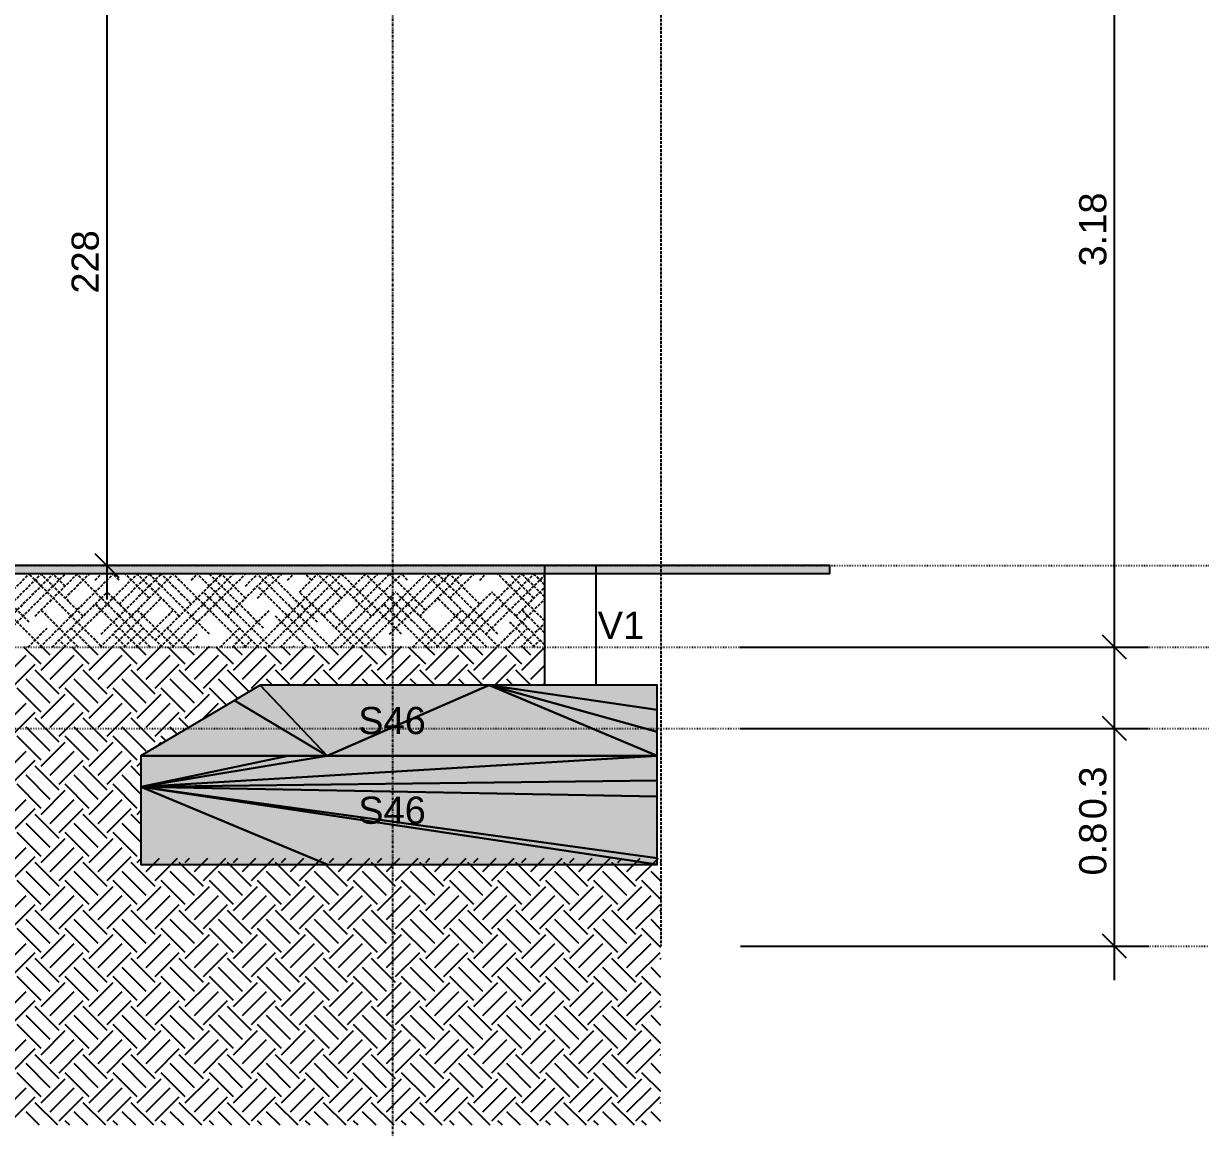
# Model space of a CAD drawing. Extents: x 37185 to 43130, y -8131 to -3926.
# Drawn here: x 42194.2 to 42482.7, y -5192.9 to -4920 of the extents above; entities that cross this region are included whole.
import ezdxf

# ---------------------------------------------------------------- set-up
doc = ezdxf.new("R2010")
doc.units = 0
doc.header["$MEASUREMENT"] = 0
for name, pattern in [('ESTILO_TQS_0001', [1, 0.7, -0.3]), ('ESTILO_TQS_0002', [0.4, 0.1, -0.3]), ('ESTILO_TQS_0004', [1.12, 0.5, -0.2, 0.01, -0.2, 0.01, -0.2])]:
    doc.linetypes.add(name, pattern=pattern)
for name, color, linetype in [('47', 15, 'CONTINUOUS'), ('48', 4, 'CONTINUOUS'), ('52', 3, 'CONTINUOUS'), ('67', 7, 'CONTINUOUS'), ('68', 4, 'CONTINUOUS'), ('70', 160, 'CONTINUOUS'), ('74', 2, 'CONTINUOUS'), ('75', 9, 'CONTINUOUS'), ('96', 252, 'CONTINUOUS')]:
    doc.layers.add(name, color=color, linetype=linetype)
doc.styles.add('TQS_ARIAL', font='arial.ttf')

msp = doc.modelspace()

# ---------------------------------------------------------------- linework, layer by layer
at = {"layer": '47', "linetype": 'Continuous'}
for p, q in [((42188.93, -5080.74), (42194.82, -5074.85)), ((42198.5, -5077.06), (42194.31, -5072.87)), ((42198.5, -5078.53), (42204.16, -5072.87)), ((42200.71, -5074.85), (42198.73, -5072.87)), ((42200.71, -5080.74), (42206.6, -5074.85)), ((42210.29, -5077.06), (42206.1, -5072.87)), ((42210.29, -5078.53), (42215.95, -5072.87)), ((42212.5, -5074.85), (42210.52, -5072.87)), ((42212.5, -5080.74), (42218.39, -5074.85)), ((42222.07, -5077.06), (42217.88, -5072.87)), ((42222.07, -5078.53), (42227.73, -5072.87)), ((42224.28, -5074.85), (42222.3, -5072.87)), ((42224.28, -5080.74), (42230.17, -5074.85)), ((42233.86, -5077.06), (42229.67, -5072.87)), ((42233.86, -5078.53), (42239.52, -5072.87)), ((42236.07, -5074.85), (42234.09, -5072.87)), ((42236.07, -5080.74), (42241.96, -5074.85)), ((42245.64, -5077.06), (42241.45, -5072.87)), ((42245.64, -5078.53), (42251.3, -5072.87)), ((42247.85, -5074.85), (42245.87, -5072.87)), ((42247.85, -5080.74), (42253.74, -5074.85)), ((42257.43, -5077.06), (42253.24, -5072.87)), ((42257.43, -5078.53), (42263.09, -5072.87)), ((42259.64, -5074.85), (42257.66, -5072.87)), ((42259.64, -5080.74), (42265.53, -5074.85)), ((42269.21, -5077.06), (42265.02, -5072.87)), ((42269.21, -5078.53), (42274.87, -5072.87)), ((42271.42, -5074.85), (42269.44, -5072.87)), ((42271.42, -5080.74), (42277.31, -5074.85)), ((42281, -5077.06), (42276.81, -5072.87)), ((42281, -5078.53), (42286.66, -5072.87)), ((42283.21, -5074.85), (42281.23, -5072.87)), ((42283.21, -5080.74), (42289.1, -5074.85)), ((42292.78, -5077.06), (42288.59, -5072.87)), ((42292.78, -5078.53), (42298.44, -5072.87)), ((42294.99, -5074.85), (42293.01, -5072.87)), ((42294.99, -5080.74), (42300.88, -5074.85)), ((42304.57, -5077.06), (42300.38, -5072.87)), ((42304.57, -5078.53), (42310.23, -5072.87)), ((42306.78, -5074.85), (42304.8, -5072.87)), ((42306.78, -5080.74), (42312.67, -5074.85)), ((42316.35, -5077.06), (42312.16, -5072.87)), ((42316.35, -5078.53), (42321.94, -5072.95)), ((42318.56, -5074.85), (42316.58, -5072.87)), ((42321.94, -5073.81), (42321.94, -5073.81)), ((42191.14, -5082.95), (42197.03, -5077.06)), ((42202.92, -5082.95), (42208.81, -5077.06)), ((42214.71, -5082.95), (42220.6, -5077.06)), ((42226.49, -5082.95), (42232.38, -5077.06)), ((42238.28, -5082.95), (42244.17, -5077.06)), ((42250.06, -5082.95), (42255.95, -5077.06)), ((42262.58, -5082.22), (42267.74, -5077.06)), ((42274.36, -5082.22), (42279.52, -5077.06)), ((42286.15, -5082.22), (42291.31, -5077.06)), ((42297.93, -5082.22), (42303.09, -5077.06)), ((42309.72, -5082.22), (42314.88, -5077.06)), ((42318.56, -5080.74), (42321.94, -5077.37)), ((42200.71, -5086.64), (42194.82, -5080.74)), ((42202.92, -5084.43), (42197.03, -5078.53)), ((42212.5, -5086.64), (42206.6, -5080.74)), ((42214.71, -5084.43), (42208.81, -5078.53)), ((42224.28, -5086.64), (42218.39, -5080.74)), ((42226.49, -5084.43), (42220.6, -5078.53)), ((42236.07, -5086.64), (42230.17, -5080.74)), ((42238.28, -5084.43), (42232.38, -5078.53)), ((42246.7, -5085.49), (42241.96, -5080.74)), ((42249.47, -5083.84), (42244.17, -5078.53)), ((42255.22, -5082.22), (42253.74, -5080.74)), ((42259.64, -5082.22), (42255.95, -5078.53)), ((42267.01, -5082.22), (42265.53, -5080.74)), ((42271.43, -5082.22), (42267.74, -5078.53)), ((42278.79, -5082.22), (42277.31, -5080.74)), ((42283.21, -5082.22), (42279.52, -5078.53)), ((42290.58, -5082.22), (42289.1, -5080.74)), ((42295, -5082.22), (42291.31, -5078.53)), ((42302.36, -5082.22), (42300.88, -5080.74)), ((42306.78, -5082.22), (42303.09, -5078.53)), ((42314.15, -5082.22), (42312.67, -5080.74)), ((42318.57, -5082.22), (42314.88, -5078.53)), ((42321.94, -5078.23), (42321.94, -5078.23)), ((42198.5, -5088.85), (42192.61, -5082.95)), ((42210.29, -5088.85), (42204.39, -5082.95)), ((42222.07, -5088.85), (42216.18, -5082.95)), ((42233.86, -5088.85), (42227.96, -5082.95)), ((42243.92, -5087.13), (42239.75, -5082.95)), ((42251.32, -5082.74), (42251.32, -5082.74)), ((42253.74, -5082.22), (42253.74, -5082.22)), ((42258.16, -5082.22), (42258.16, -5082.22)), ((42262.59, -5082.22), (42262.59, -5082.22)), ((42265.52, -5082.22), (42265.52, -5082.22)), ((42269.94, -5082.22), (42269.94, -5082.22)), ((42274.38, -5082.22), (42274.38, -5082.22)), ((42277.31, -5082.22), (42277.31, -5082.22)), ((42281.73, -5082.22), (42281.73, -5082.22)), ((42286.16, -5082.22), (42286.16, -5082.22)), ((42289.09, -5082.22), (42289.09, -5082.22)), ((42293.51, -5082.22), (42293.51, -5082.22)), ((42297.95, -5082.22), (42297.95, -5082.22)), ((42300.88, -5082.22), (42300.88, -5082.22)), ((42305.3, -5082.22), (42305.3, -5082.22)), ((42309.73, -5082.22), (42309.73, -5082.22)), ((42312.66, -5082.22), (42312.66, -5082.22)), ((42317.08, -5082.22), (42317.08, -5082.22)), ((42321.5, -5082.22), (42321.94, -5081.79)), ((42321.52, -5082.22), (42321.52, -5082.22)), ((42198.5, -5090.32), (42204.39, -5084.43)), ((42210.29, -5090.32), (42216.18, -5084.43)), ((42222.07, -5090.32), (42227.96, -5084.43)), ((42233.86, -5090.32), (42239.75, -5084.43)), ((42248.74, -5084.28), (42248.74, -5084.28)), ((42188.93, -5092.53), (42194.82, -5086.64)), ((42191.14, -5094.74), (42197.03, -5088.85)), ((42200.71, -5092.53), (42206.6, -5086.64)), ((42202.92, -5094.74), (42208.81, -5088.85)), ((42212.5, -5092.53), (42218.39, -5086.64)), ((42214.71, -5094.74), (42220.6, -5088.85)), ((42224.28, -5092.53), (42230.17, -5086.64)), ((42226.49, -5094.74), (42232.38, -5088.85)), ((42237.89, -5090.71), (42241.96, -5086.64)), ((42242.07, -5088.23), (42242.07, -5088.23)), ((42202.92, -5096.21), (42197.03, -5090.32)), ((42214.71, -5096.21), (42208.81, -5090.32)), ((42226.49, -5096.21), (42220.6, -5090.32)), ((42234.67, -5092.61), (42232.38, -5090.32)), ((42236.52, -5091.51), (42236.52, -5091.51)), ((42239.3, -5089.87), (42239.3, -5089.87)), ((42198.5, -5100.63), (42192.61, -5094.74)), ((42200.71, -5098.42), (42194.82, -5092.53)), ((42210.29, -5100.63), (42204.39, -5094.74)), ((42212.5, -5098.42), (42206.6, -5092.53)), ((42222.07, -5100.63), (42216.18, -5094.74)), ((42224.28, -5098.42), (42218.39, -5092.53)), ((42229.12, -5095.9), (42227.96, -5094.74)), ((42231.9, -5094.26), (42230.17, -5092.53)), ((42198.5, -5102.1), (42204.39, -5096.21)), ((42210.29, -5102.1), (42216.18, -5096.21)), ((42227.04, -5097.13), (42227.96, -5096.21)), ((42227.27, -5097), (42227.27, -5097)), ((42188.93, -5104.31), (42194.82, -5098.42)), ((42191.14, -5106.52), (42197.03, -5100.63)), ((42200.71, -5104.31), (42206.6, -5098.42)), ((42202.92, -5106.52), (42208.81, -5100.63)), ((42212.5, -5104.31), (42218.39, -5098.42)), ((42214.71, -5106.52), (42220.6, -5100.63)), ((42224.5, -5098.64), (42224.5, -5098.64)), ((42202.92, -5108), (42197.03, -5102.1)), ((42214.71, -5108), (42208.81, -5102.1)), ((42222.98, -5104.49), (42220.6, -5102.1)), ((42222.07, -5102.1), (42222.98, -5101.19)), ((42222.98, -5101.54), (42222.98, -5101.54)), ((42198.5, -5112.42), (42192.61, -5106.52)), ((42200.71, -5110.21), (42194.82, -5104.31)), ((42210.29, -5112.42), (42204.39, -5106.52)), ((42212.5, -5110.21), (42206.6, -5104.31)), ((42222.07, -5112.42), (42216.18, -5106.52)), ((42222.98, -5108.91), (42218.39, -5104.31)), ((42198.5, -5113.89), (42204.39, -5108)), ((42210.29, -5113.89), (42216.18, -5108)), ((42188.93, -5116.1), (42194.82, -5110.21)), ((42191.14, -5118.31), (42197.03, -5112.42)), ((42200.71, -5116.1), (42206.6, -5110.21)), ((42202.92, -5118.31), (42208.81, -5112.42)), ((42212.5, -5116.1), (42218.39, -5110.21)), ((42214.71, -5118.31), (42220.6, -5112.42)), ((42202.92, -5119.78), (42197.03, -5113.89)), ((42214.71, -5119.78), (42208.81, -5113.89)), ((42222.98, -5116.27), (42220.6, -5113.89)), ((42222.07, -5113.89), (42222.98, -5112.98)), ((42222.98, -5113.33), (42222.98, -5113.33)), ((42198.5, -5124.2), (42192.61, -5118.31)), ((42200.71, -5121.99), (42194.82, -5116.1)), ((42210.29, -5124.2), (42204.39, -5118.31)), ((42212.5, -5121.99), (42206.6, -5116.1)), ((42222.07, -5124.2), (42216.18, -5118.31)), ((42222.98, -5120.69), (42218.39, -5116.1)), ((42198.5, -5125.67), (42204.39, -5119.78)), ((42210.29, -5125.67), (42216.18, -5119.78)), ((42188.93, -5127.88), (42194.82, -5121.99)), ((42200.71, -5127.88), (42206.6, -5121.99)), ((42212.5, -5127.88), (42218.39, -5121.99)), ((42191.14, -5130.09), (42197.03, -5124.2)), ((42202.92, -5131.57), (42197.03, -5125.67)), ((42202.92, -5130.09), (42208.81, -5124.2)), ((42214.71, -5131.57), (42208.81, -5125.67)), ((42214.71, -5130.09), (42220.6, -5124.2)), ((42226.49, -5131.57), (42220.6, -5125.67)), ((42222.07, -5125.67), (42223.13, -5124.61)), ((42224.28, -5127.88), (42227.55, -5124.61)), ((42226.49, -5130.09), (42231.97, -5124.61)), ((42238.28, -5131.57), (42232.38, -5125.67)), ((42233.86, -5125.67), (42234.92, -5124.61)), ((42236.07, -5127.88), (42239.34, -5124.61)), ((42238.28, -5130.09), (42243.76, -5124.61)), ((42250.06, -5131.57), (42244.17, -5125.67)), ((42245.64, -5125.67), (42246.7, -5124.61)), ((42247.85, -5127.88), (42251.12, -5124.61)), ((42250.06, -5130.09), (42255.54, -5124.61)), ((42261.85, -5131.57), (42255.95, -5125.67)), ((42257.43, -5125.67), (42258.49, -5124.61)), ((42259.64, -5127.88), (42262.91, -5124.61)), ((42261.85, -5130.09), (42267.33, -5124.61)), ((42273.63, -5131.57), (42267.74, -5125.67)), ((42269.21, -5125.67), (42270.27, -5124.61)), ((42271.42, -5127.88), (42274.69, -5124.61)), ((42273.63, -5130.09), (42279.11, -5124.61)), ((42285.42, -5131.57), (42279.52, -5125.67)), ((42281, -5125.67), (42282.06, -5124.61)), ((42283.21, -5127.88), (42286.48, -5124.61)), ((42285.42, -5130.09), (42290.9, -5124.61)), ((42297.2, -5131.57), (42291.31, -5125.67)), ((42292.78, -5125.67), (42293.84, -5124.61)), ((42294.99, -5127.88), (42298.26, -5124.61)), ((42297.2, -5130.09), (42302.68, -5124.61)), ((42308.99, -5131.57), (42303.09, -5125.67)), ((42304.57, -5125.67), (42305.63, -5124.61)), ((42306.78, -5127.88), (42310.05, -5124.61)), ((42308.99, -5130.09), (42314.47, -5124.61)), ((42320.77, -5131.57), (42314.88, -5125.67)), ((42316.35, -5125.67), (42317.41, -5124.61)), ((42318.56, -5127.88), (42321.83, -5124.61)), ((42320.77, -5130.09), (42326.25, -5124.61)), ((42332.56, -5131.57), (42326.66, -5125.67)), ((42328.14, -5125.67), (42329.2, -5124.61)), ((42330.35, -5127.88), (42333.62, -5124.61)), ((42332.56, -5130.09), (42338.04, -5124.61)), ((42344.34, -5131.57), (42338.45, -5125.67)), ((42339.92, -5125.67), (42340.98, -5124.61)), ((42342.13, -5127.88), (42345.4, -5124.61)), ((42344.34, -5130.09), (42349.82, -5124.61)), ((42350.46, -5125.9), (42350.23, -5125.67)), ((42200.71, -5133.78), (42194.82, -5127.88)), ((42212.5, -5133.78), (42206.6, -5127.88)), ((42224.28, -5133.78), (42218.39, -5127.88)), ((42236.07, -5133.78), (42230.17, -5127.88)), ((42247.85, -5133.78), (42241.96, -5127.88)), ((42259.64, -5133.78), (42253.74, -5127.88)), ((42271.42, -5133.78), (42265.53, -5127.88)), ((42283.21, -5133.78), (42277.31, -5127.88)), ((42294.99, -5133.78), (42289.1, -5127.88)), ((42306.78, -5133.78), (42300.88, -5127.88)), ((42318.56, -5133.78), (42312.67, -5127.88)), ((42330.35, -5133.78), (42324.45, -5127.88)), ((42342.13, -5133.78), (42336.24, -5127.88)), ((42350.46, -5130.31), (42348.02, -5127.88)), ((42198.5, -5135.99), (42192.61, -5130.09)), ((42198.5, -5137.46), (42204.39, -5131.57)), ((42210.29, -5135.99), (42204.39, -5130.09)), ((42210.29, -5137.46), (42216.18, -5131.57)), ((42222.07, -5135.99), (42216.18, -5130.09)), ((42222.07, -5137.46), (42227.96, -5131.57)), ((42233.86, -5135.99), (42227.96, -5130.09)), ((42233.86, -5137.46), (42239.75, -5131.57)), ((42245.64, -5135.99), (42239.75, -5130.09)), ((42245.64, -5137.46), (42251.53, -5131.57)), ((42257.43, -5135.99), (42251.53, -5130.09)), ((42257.43, -5137.46), (42263.32, -5131.57)), ((42269.21, -5135.99), (42263.32, -5130.09)), ((42269.21, -5137.46), (42275.1, -5131.57)), ((42281, -5135.99), (42275.1, -5130.09)), ((42281, -5137.46), (42286.89, -5131.57)), ((42292.78, -5135.99), (42286.89, -5130.09)), ((42292.78, -5137.46), (42298.67, -5131.57)), ((42304.57, -5135.99), (42298.67, -5130.09)), ((42304.57, -5137.46), (42310.46, -5131.57)), ((42316.35, -5135.99), (42310.46, -5130.09)), ((42316.35, -5137.46), (42322.24, -5131.57)), ((42328.14, -5135.99), (42322.24, -5130.09)), ((42328.14, -5137.46), (42334.03, -5131.57)), ((42339.92, -5135.99), (42334.03, -5130.09)), ((42339.92, -5137.46), (42345.81, -5131.57)), ((42350.46, -5134.73), (42345.81, -5130.09)), ((42188.93, -5139.67), (42194.82, -5133.78)), ((42200.71, -5139.67), (42206.6, -5133.78)), ((42212.5, -5139.67), (42218.39, -5133.78)), ((42224.28, -5139.67), (42230.17, -5133.78)), ((42236.07, -5139.67), (42241.96, -5133.78)), ((42247.85, -5139.67), (42253.74, -5133.78)), ((42259.64, -5139.67), (42265.53, -5133.78)), ((42271.42, -5139.67), (42277.31, -5133.78)), ((42283.21, -5139.67), (42289.1, -5133.78)), ((42294.99, -5139.67), (42300.88, -5133.78)), ((42306.78, -5139.67), (42312.67, -5133.78)), ((42318.56, -5139.67), (42324.45, -5133.78)), ((42330.35, -5139.67), (42336.24, -5133.78)), ((42342.13, -5139.67), (42348.02, -5133.78)), ((42191.14, -5141.88), (42197.03, -5135.99)), ((42202.92, -5143.35), (42197.03, -5137.46)), ((42202.92, -5141.88), (42208.81, -5135.99)), ((42214.71, -5143.35), (42208.81, -5137.46)), ((42214.71, -5141.88), (42220.6, -5135.99)), ((42226.49, -5143.35), (42220.6, -5137.46)), ((42226.49, -5141.88), (42232.38, -5135.99)), ((42238.28, -5143.35), (42232.38, -5137.46)), ((42238.28, -5141.88), (42244.17, -5135.99)), ((42250.06, -5143.35), (42244.17, -5137.46)), ((42250.06, -5141.88), (42255.95, -5135.99)), ((42261.85, -5143.35), (42255.95, -5137.46)), ((42261.85, -5141.88), (42267.74, -5135.99)), ((42273.63, -5143.35), (42267.74, -5137.46)), ((42273.63, -5141.88), (42279.52, -5135.99)), ((42285.42, -5143.35), (42279.52, -5137.46)), ((42285.42, -5141.88), (42291.31, -5135.99)), ((42297.2, -5143.35), (42291.31, -5137.46)), ((42297.2, -5141.88), (42303.09, -5135.99)), ((42308.99, -5143.35), (42303.09, -5137.46)), ((42308.99, -5141.88), (42314.88, -5135.99)), ((42320.77, -5143.35), (42314.88, -5137.46)), ((42320.77, -5141.88), (42326.66, -5135.99)), ((42332.56, -5143.35), (42326.66, -5137.46)), ((42332.56, -5141.88), (42338.45, -5135.99)), ((42344.34, -5143.35), (42338.45, -5137.46)), ((42344.34, -5141.88), (42350.23, -5135.99)), ((42350.46, -5137.68), (42350.23, -5137.46)), ((42200.71, -5145.56), (42194.82, -5139.67)), ((42212.5, -5145.56), (42206.6, -5139.67)), ((42224.28, -5145.56), (42218.39, -5139.67)), ((42236.07, -5145.56), (42230.17, -5139.67)), ((42247.85, -5145.56), (42241.96, -5139.67)), ((42259.64, -5145.56), (42253.74, -5139.67)), ((42271.42, -5145.56), (42265.53, -5139.67)), ((42283.21, -5145.56), (42277.31, -5139.67)), ((42294.99, -5145.56), (42289.1, -5139.67)), ((42306.78, -5145.56), (42300.88, -5139.67)), ((42318.56, -5145.56), (42312.67, -5139.67)), ((42330.35, -5145.56), (42324.45, -5139.67)), ((42342.13, -5145.56), (42336.24, -5139.67)), ((42350.46, -5142.1), (42348.02, -5139.67)), ((42198.5, -5147.77), (42192.61, -5141.88)), ((42198.5, -5149.24), (42204.39, -5143.35)), ((42210.29, -5147.77), (42204.39, -5141.88)), ((42210.29, -5149.24), (42216.18, -5143.35)), ((42222.07, -5147.77), (42216.18, -5141.88)), ((42222.07, -5149.24), (42227.96, -5143.35)), ((42233.86, -5147.77), (42227.96, -5141.88)), ((42233.86, -5149.24), (42239.75, -5143.35)), ((42245.64, -5147.77), (42239.75, -5141.88)), ((42245.64, -5149.24), (42251.53, -5143.35)), ((42257.43, -5147.77), (42251.53, -5141.88)), ((42257.43, -5149.24), (42263.32, -5143.35)), ((42269.21, -5147.77), (42263.32, -5141.88)), ((42269.21, -5149.24), (42275.1, -5143.35)), ((42281, -5147.77), (42275.1, -5141.88)), ((42281, -5149.24), (42286.89, -5143.35)), ((42292.78, -5147.77), (42286.89, -5141.88)), ((42292.78, -5149.24), (42298.67, -5143.35)), ((42304.57, -5147.77), (42298.67, -5141.88)), ((42304.57, -5149.24), (42310.46, -5143.35)), ((42316.35, -5147.77), (42310.46, -5141.88)), ((42316.35, -5149.24), (42322.24, -5143.35)), ((42328.14, -5147.77), (42322.24, -5141.88)), ((42328.14, -5149.24), (42334.03, -5143.35)), ((42339.92, -5147.77), (42334.03, -5141.88)), ((42339.92, -5149.24), (42345.81, -5143.35)), ((42350.46, -5146.52), (42345.81, -5141.88)), ((42188.93, -5151.45), (42194.82, -5145.56)), ((42200.71, -5151.45), (42206.6, -5145.56)), ((42212.5, -5151.45), (42218.39, -5145.56)), ((42224.28, -5151.45), (42230.17, -5145.56)), ((42236.07, -5151.45), (42241.96, -5145.56)), ((42247.85, -5151.45), (42253.74, -5145.56)), ((42259.64, -5151.45), (42265.53, -5145.56)), ((42271.42, -5151.45), (42277.31, -5145.56)), ((42283.21, -5151.45), (42289.1, -5145.56)), ((42294.99, -5151.45), (42300.88, -5145.56)), ((42306.78, -5151.45), (42312.67, -5145.56)), ((42318.56, -5151.45), (42324.45, -5145.56)), ((42330.35, -5151.45), (42336.24, -5145.56)), ((42342.13, -5151.45), (42348.02, -5145.56)), ((42191.14, -5153.66), (42197.03, -5147.77)), ((42202.92, -5155.14), (42197.03, -5149.24)), ((42202.92, -5153.66), (42208.81, -5147.77)), ((42214.71, -5155.14), (42208.81, -5149.24)), ((42214.71, -5153.66), (42220.6, -5147.77)), ((42226.49, -5155.14), (42220.6, -5149.24)), ((42226.49, -5153.66), (42232.38, -5147.77)), ((42238.28, -5155.14), (42232.38, -5149.24)), ((42238.28, -5153.66), (42244.17, -5147.77)), ((42250.06, -5155.14), (42244.17, -5149.24)), ((42250.06, -5153.66), (42255.95, -5147.77)), ((42261.85, -5155.14), (42255.95, -5149.24)), ((42261.85, -5153.66), (42267.74, -5147.77)), ((42273.63, -5155.14), (42267.74, -5149.24)), ((42273.63, -5153.66), (42279.52, -5147.77)), ((42285.42, -5155.14), (42279.52, -5149.24)), ((42285.42, -5153.66), (42291.31, -5147.77)), ((42297.2, -5155.14), (42291.31, -5149.24)), ((42297.2, -5153.66), (42303.09, -5147.77)), ((42308.99, -5155.14), (42303.09, -5149.24)), ((42308.99, -5153.66), (42314.88, -5147.77)), ((42320.77, -5155.14), (42314.88, -5149.24)), ((42320.77, -5153.66), (42326.66, -5147.77)), ((42332.56, -5155.14), (42326.66, -5149.24)), ((42332.56, -5153.66), (42338.45, -5147.77)), ((42344.34, -5155.14), (42338.45, -5149.24)), ((42344.34, -5153.66), (42350.23, -5147.77)), ((42350.46, -5149.47), (42350.23, -5149.24)), ((42200.71, -5157.35), (42194.82, -5151.45)), ((42212.5, -5157.35), (42206.6, -5151.45)), ((42224.28, -5157.35), (42218.39, -5151.45)), ((42236.07, -5157.35), (42230.17, -5151.45)), ((42247.85, -5157.35), (42241.96, -5151.45)), ((42259.64, -5157.35), (42253.74, -5151.45)), ((42271.42, -5157.35), (42265.53, -5151.45)), ((42283.21, -5157.35), (42277.31, -5151.45)), ((42294.99, -5157.35), (42289.1, -5151.45)), ((42306.78, -5157.35), (42300.88, -5151.45)), ((42318.56, -5157.35), (42312.67, -5151.45)), ((42330.35, -5157.35), (42324.45, -5151.45)), ((42342.13, -5157.35), (42336.24, -5151.45)), ((42350.46, -5153.89), (42348.02, -5151.45)), ((42198.5, -5159.56), (42192.61, -5153.66)), ((42198.5, -5161.03), (42204.39, -5155.14)), ((42210.29, -5159.56), (42204.39, -5153.66)), ((42210.29, -5161.03), (42216.18, -5155.14)), ((42222.07, -5159.56), (42216.18, -5153.66)), ((42222.07, -5161.03), (42227.96, -5155.14)), ((42233.86, -5159.56), (42227.96, -5153.66)), ((42233.86, -5161.03), (42239.75, -5155.14)), ((42245.64, -5159.56), (42239.75, -5153.66)), ((42245.64, -5161.03), (42251.53, -5155.14)), ((42257.43, -5159.56), (42251.53, -5153.66)), ((42257.43, -5161.03), (42263.32, -5155.14)), ((42269.21, -5159.56), (42263.32, -5153.66)), ((42269.21, -5161.03), (42275.1, -5155.14)), ((42281, -5159.56), (42275.1, -5153.66)), ((42281, -5161.03), (42286.89, -5155.14)), ((42292.78, -5159.56), (42286.89, -5153.66)), ((42292.78, -5161.03), (42298.67, -5155.14)), ((42304.57, -5159.56), (42298.67, -5153.66)), ((42304.57, -5161.03), (42310.46, -5155.14)), ((42316.35, -5159.56), (42310.46, -5153.66)), ((42316.35, -5161.03), (42322.24, -5155.14)), ((42328.14, -5159.56), (42322.24, -5153.66)), ((42328.14, -5161.03), (42334.03, -5155.14)), ((42339.92, -5159.56), (42334.03, -5153.66)), ((42339.92, -5161.03), (42345.81, -5155.14)), ((42350.46, -5158.3), (42345.81, -5153.66)), ((42188.93, -5163.24), (42194.82, -5157.35)), ((42200.71, -5163.24), (42206.6, -5157.35)), ((42212.5, -5163.24), (42218.39, -5157.35)), ((42224.28, -5163.24), (42230.17, -5157.35)), ((42236.07, -5163.24), (42241.96, -5157.35)), ((42247.85, -5163.24), (42253.74, -5157.35)), ((42259.64, -5163.24), (42265.53, -5157.35)), ((42271.42, -5163.24), (42277.31, -5157.35)), ((42283.21, -5163.24), (42289.1, -5157.35)), ((42294.99, -5163.24), (42300.88, -5157.35)), ((42306.78, -5163.24), (42312.67, -5157.35)), ((42318.56, -5163.24), (42324.45, -5157.35)), ((42330.35, -5163.24), (42336.24, -5157.35)), ((42342.13, -5163.24), (42348.02, -5157.35)), ((42191.14, -5165.45), (42197.03, -5159.56)), ((42202.92, -5166.92), (42197.03, -5161.03)), ((42202.92, -5165.45), (42208.81, -5159.56)), ((42214.71, -5166.92), (42208.81, -5161.03)), ((42214.71, -5165.45), (42220.6, -5159.56)), ((42226.49, -5166.92), (42220.6, -5161.03)), ((42226.49, -5165.45), (42232.38, -5159.56)), ((42238.28, -5166.92), (42232.38, -5161.03)), ((42238.28, -5165.45), (42244.17, -5159.56)), ((42250.06, -5166.92), (42244.17, -5161.03)), ((42250.06, -5165.45), (42255.95, -5159.56)), ((42261.85, -5166.92), (42255.95, -5161.03)), ((42261.85, -5165.45), (42267.74, -5159.56)), ((42273.63, -5166.92), (42267.74, -5161.03)), ((42273.63, -5165.45), (42279.52, -5159.56)), ((42285.42, -5166.92), (42279.52, -5161.03)), ((42285.42, -5165.45), (42291.31, -5159.56)), ((42297.2, -5166.92), (42291.31, -5161.03)), ((42297.2, -5165.45), (42303.09, -5159.56)), ((42308.99, -5166.92), (42303.09, -5161.03)), ((42308.99, -5165.45), (42314.88, -5159.56)), ((42320.77, -5166.92), (42314.88, -5161.03)), ((42320.77, -5165.45), (42326.66, -5159.56)), ((42332.56, -5166.92), (42326.66, -5161.03)), ((42332.56, -5165.45), (42338.45, -5159.56)), ((42344.34, -5166.92), (42338.45, -5161.03)), ((42344.34, -5165.45), (42350.23, -5159.56)), ((42350.46, -5161.25), (42350.23, -5161.03)), ((42200.71, -5169.13), (42194.82, -5163.24)), ((42212.5, -5169.13), (42206.6, -5163.24)), ((42224.28, -5169.13), (42218.39, -5163.24)), ((42236.07, -5169.13), (42230.17, -5163.24)), ((42247.85, -5169.13), (42241.96, -5163.24)), ((42259.64, -5169.13), (42253.74, -5163.24)), ((42271.42, -5169.13), (42265.53, -5163.24)), ((42283.21, -5169.13), (42277.31, -5163.24)), ((42294.99, -5169.13), (42289.1, -5163.24)), ((42306.78, -5169.13), (42300.88, -5163.24)), ((42318.56, -5169.13), (42312.67, -5163.24)), ((42330.35, -5169.13), (42324.45, -5163.24)), ((42342.13, -5169.13), (42336.24, -5163.24)), ((42350.46, -5165.67), (42348.02, -5163.24)), ((42198.5, -5171.34), (42192.61, -5165.45)), ((42198.5, -5172.82), (42204.39, -5166.92)), ((42210.29, -5171.34), (42204.39, -5165.45)), ((42210.29, -5172.82), (42216.18, -5166.92)), ((42222.07, -5171.34), (42216.18, -5165.45)), ((42222.07, -5172.82), (42227.96, -5166.92)), ((42233.86, -5171.34), (42227.96, -5165.45)), ((42233.86, -5172.82), (42239.75, -5166.92)), ((42245.64, -5171.34), (42239.75, -5165.45)), ((42245.64, -5172.82), (42251.53, -5166.92)), ((42257.43, -5171.34), (42251.53, -5165.45)), ((42257.43, -5172.82), (42263.32, -5166.92)), ((42269.21, -5171.34), (42263.32, -5165.45)), ((42269.21, -5172.82), (42275.1, -5166.92)), ((42281, -5171.34), (42275.1, -5165.45)), ((42281, -5172.82), (42286.89, -5166.92)), ((42292.78, -5171.34), (42286.89, -5165.45)), ((42292.78, -5172.82), (42298.67, -5166.92)), ((42304.57, -5171.34), (42298.67, -5165.45)), ((42304.57, -5172.82), (42310.46, -5166.92)), ((42316.35, -5171.34), (42310.46, -5165.45)), ((42316.35, -5172.82), (42322.24, -5166.92)), ((42328.14, -5171.34), (42322.24, -5165.45)), ((42328.14, -5172.82), (42334.03, -5166.92)), ((42339.92, -5171.34), (42334.03, -5165.45)), ((42339.92, -5172.82), (42345.81, -5166.92)), ((42350.46, -5170.09), (42345.81, -5165.45)), ((42188.93, -5175.02), (42194.82, -5169.13)), ((42200.71, -5175.02), (42206.6, -5169.13)), ((42212.5, -5175.02), (42218.39, -5169.13)), ((42224.28, -5175.02), (42230.17, -5169.13)), ((42236.07, -5175.02), (42241.96, -5169.13)), ((42247.85, -5175.02), (42253.74, -5169.13)), ((42259.64, -5175.02), (42265.53, -5169.13)), ((42271.42, -5175.02), (42277.31, -5169.13)), ((42283.21, -5175.02), (42289.1, -5169.13)), ((42294.99, -5175.02), (42300.88, -5169.13)), ((42306.78, -5175.02), (42312.67, -5169.13)), ((42318.56, -5175.02), (42324.45, -5169.13)), ((42330.35, -5175.02), (42336.24, -5169.13)), ((42342.13, -5175.02), (42348.02, -5169.13)), ((42191.14, -5177.23), (42197.03, -5171.34)), ((42202.92, -5178.71), (42197.03, -5172.82)), ((42202.92, -5177.23), (42208.81, -5171.34)), ((42214.71, -5178.71), (42208.81, -5172.82)), ((42214.71, -5177.23), (42220.6, -5171.34)), ((42226.49, -5178.71), (42220.6, -5172.82)), ((42226.49, -5177.23), (42232.38, -5171.34)), ((42238.28, -5178.71), (42232.38, -5172.82)), ((42238.28, -5177.23), (42244.17, -5171.34)), ((42250.06, -5178.71), (42244.17, -5172.82)), ((42250.06, -5177.23), (42255.95, -5171.34)), ((42261.85, -5178.71), (42255.95, -5172.82)), ((42261.85, -5177.23), (42267.74, -5171.34)), ((42273.63, -5178.71), (42267.74, -5172.82)), ((42273.63, -5177.23), (42279.52, -5171.34)), ((42285.42, -5178.71), (42279.52, -5172.82)), ((42285.42, -5177.23), (42291.31, -5171.34)), ((42297.2, -5178.71), (42291.31, -5172.82)), ((42297.2, -5177.23), (42303.09, -5171.34)), ((42308.99, -5178.71), (42303.09, -5172.82)), ((42308.99, -5177.23), (42314.88, -5171.34)), ((42320.77, -5178.71), (42314.88, -5172.82)), ((42320.77, -5177.23), (42326.66, -5171.34)), ((42332.56, -5178.71), (42326.66, -5172.82)), ((42332.56, -5177.23), (42338.45, -5171.34)), ((42344.34, -5178.71), (42338.45, -5172.82)), ((42344.34, -5177.23), (42350.23, -5171.34)), ((42350.46, -5173.04), (42350.23, -5172.82)), ((42200.71, -5180.92), (42194.82, -5175.02)), ((42212.5, -5180.92), (42206.6, -5175.02)), ((42224.28, -5180.92), (42218.39, -5175.02)), ((42236.07, -5180.92), (42230.17, -5175.02)), ((42247.85, -5180.92), (42241.96, -5175.02)), ((42259.64, -5180.92), (42253.74, -5175.02)), ((42271.42, -5180.92), (42265.53, -5175.02)), ((42283.21, -5180.92), (42277.31, -5175.02)), ((42294.99, -5180.92), (42289.1, -5175.02)), ((42306.78, -5180.92), (42300.88, -5175.02)), ((42318.56, -5180.92), (42312.67, -5175.02)), ((42330.35, -5180.92), (42324.45, -5175.02)), ((42342.13, -5180.92), (42336.24, -5175.02)), ((42350.46, -5177.46), (42348.02, -5175.02)), ((42198.5, -5183.13), (42192.61, -5177.23)), ((42198.5, -5184.6), (42204.39, -5178.71)), ((42210.29, -5183.13), (42204.39, -5177.23)), ((42210.29, -5184.6), (42216.18, -5178.71)), ((42222.07, -5183.13), (42216.18, -5177.23)), ((42222.07, -5184.6), (42227.96, -5178.71)), ((42233.86, -5183.13), (42227.96, -5177.23)), ((42233.86, -5184.6), (42239.75, -5178.71)), ((42245.64, -5183.13), (42239.75, -5177.23)), ((42245.64, -5184.6), (42251.53, -5178.71)), ((42257.43, -5183.13), (42251.53, -5177.23)), ((42257.43, -5184.6), (42263.32, -5178.71)), ((42269.21, -5183.13), (42263.32, -5177.23)), ((42269.21, -5184.6), (42275.1, -5178.71)), ((42281, -5183.13), (42275.1, -5177.23)), ((42281, -5184.6), (42286.89, -5178.71)), ((42292.78, -5183.13), (42286.89, -5177.23)), ((42292.78, -5184.6), (42298.67, -5178.71)), ((42304.57, -5183.13), (42298.67, -5177.23)), ((42304.57, -5184.6), (42310.46, -5178.71)), ((42316.35, -5183.13), (42310.46, -5177.23)), ((42316.35, -5184.6), (42322.24, -5178.71)), ((42328.14, -5183.13), (42322.24, -5177.23)), ((42328.14, -5184.6), (42334.03, -5178.71)), ((42339.92, -5183.13), (42334.03, -5177.23)), ((42339.92, -5184.6), (42345.81, -5178.71)), ((42350.46, -5181.87), (42345.81, -5177.23)), ((42188.93, -5186.81), (42194.82, -5180.92)), ((42200.71, -5186.81), (42206.6, -5180.92)), ((42212.5, -5186.81), (42218.39, -5180.92)), ((42224.28, -5186.81), (42230.17, -5180.92)), ((42236.07, -5186.81), (42241.96, -5180.92)), ((42247.85, -5186.81), (42253.74, -5180.92)), ((42259.64, -5186.81), (42265.53, -5180.92)), ((42271.42, -5186.81), (42277.31, -5180.92)), ((42283.21, -5186.81), (42289.1, -5180.92)), ((42294.99, -5186.81), (42300.88, -5180.92)), ((42306.78, -5186.81), (42312.67, -5180.92)), ((42318.56, -5186.81), (42324.45, -5180.92)), ((42330.35, -5186.81), (42336.24, -5180.92)), ((42342.13, -5186.81), (42348.02, -5180.92)), ((42191.14, -5189.02), (42197.03, -5183.13)), ((42202.57, -5190.14), (42197.03, -5184.6)), ((42202.92, -5189.02), (42208.81, -5183.13)), ((42214.35, -5190.14), (42208.81, -5184.6)), ((42214.71, -5189.02), (42220.6, -5183.13)), ((42226.14, -5190.14), (42220.6, -5184.6)), ((42226.49, -5189.02), (42232.38, -5183.13)), ((42237.92, -5190.14), (42232.38, -5184.6)), ((42238.28, -5189.02), (42244.17, -5183.13)), ((42249.71, -5190.14), (42244.17, -5184.6)), ((42250.06, -5189.02), (42255.95, -5183.13)), ((42261.49, -5190.14), (42255.95, -5184.6)), ((42261.85, -5189.02), (42267.74, -5183.13)), ((42273.28, -5190.14), (42267.74, -5184.6)), ((42273.63, -5189.02), (42279.52, -5183.13)), ((42285.06, -5190.14), (42279.52, -5184.6)), ((42285.42, -5189.02), (42291.31, -5183.13)), ((42296.85, -5190.14), (42291.31, -5184.6)), ((42297.2, -5189.02), (42303.09, -5183.13)), ((42308.63, -5190.14), (42303.09, -5184.6)), ((42308.99, -5189.02), (42314.88, -5183.13)), ((42320.42, -5190.14), (42314.88, -5184.6)), ((42320.77, -5189.02), (42326.66, -5183.13)), ((42332.2, -5190.14), (42326.66, -5184.6)), ((42332.56, -5189.02), (42338.45, -5183.13)), ((42343.99, -5190.14), (42338.45, -5184.6)), ((42344.34, -5189.02), (42350.23, -5183.13)), ((42350.46, -5184.82), (42350.23, -5184.6)), ((42198.15, -5190.14), (42194.82, -5186.81)), ((42209.93, -5190.14), (42206.6, -5186.81)), ((42221.72, -5190.14), (42218.39, -5186.81)), ((42233.5, -5190.14), (42230.17, -5186.81)), ((42245.29, -5190.14), (42241.96, -5186.81)), ((42257.07, -5190.14), (42253.74, -5186.81)), ((42268.86, -5190.14), (42265.53, -5186.81)), ((42280.64, -5190.14), (42277.31, -5186.81)), ((42292.43, -5190.14), (42289.1, -5186.81)), ((42304.21, -5190.14), (42300.88, -5186.81)), ((42316, -5190.14), (42312.67, -5186.81)), ((42327.78, -5190.14), (42324.45, -5186.81)), ((42339.57, -5190.14), (42336.24, -5186.81)), ((42350.46, -5189.24), (42348.02, -5186.81)), ((42197.38, -5190.14), (42197.38, -5190.14)), ((42201.8, -5190.14), (42201.8, -5190.14)), ((42205.51, -5190.14), (42204.39, -5189.02)), ((42204.75, -5190.14), (42204.75, -5190.14)), ((42209.17, -5190.14), (42209.17, -5190.14)), ((42213.59, -5190.14), (42213.59, -5190.14)), ((42217.3, -5190.14), (42216.18, -5189.02)), ((42216.53, -5190.14), (42216.53, -5190.14)), ((42220.95, -5190.14), (42220.95, -5190.14)), ((42225.37, -5190.14), (42225.37, -5190.14)), ((42229.08, -5190.14), (42227.96, -5189.02)), ((42228.32, -5190.14), (42228.32, -5190.14)), ((42232.74, -5190.14), (42232.74, -5190.14)), ((42237.16, -5190.14), (42237.16, -5190.14)), ((42240.87, -5190.14), (42239.75, -5189.02)), ((42240.1, -5190.14), (42240.1, -5190.14)), ((42244.52, -5190.14), (42244.52, -5190.14)), ((42248.94, -5190.14), (42248.94, -5190.14)), ((42252.65, -5190.14), (42251.53, -5189.02)), ((42251.89, -5190.14), (42251.89, -5190.14)), ((42256.31, -5190.14), (42256.31, -5190.14)), ((42260.73, -5190.14), (42260.73, -5190.14)), ((42264.44, -5190.14), (42263.32, -5189.02)), ((42263.67, -5190.14), (42263.67, -5190.14)), ((42268.09, -5190.14), (42268.09, -5190.14)), ((42272.51, -5190.14), (42272.51, -5190.14)), ((42276.22, -5190.14), (42275.1, -5189.02)), ((42275.46, -5190.14), (42275.46, -5190.14)), ((42279.88, -5190.14), (42279.88, -5190.14)), ((42284.3, -5190.14), (42284.3, -5190.14)), ((42288.01, -5190.14), (42286.89, -5189.02)), ((42287.24, -5190.14), (42287.24, -5190.14)), ((42291.66, -5190.14), (42291.66, -5190.14)), ((42296.08, -5190.14), (42296.08, -5190.14)), ((42299.79, -5190.14), (42298.67, -5189.02)), ((42299.03, -5190.14), (42299.03, -5190.14)), ((42303.45, -5190.14), (42303.45, -5190.14)), ((42307.87, -5190.14), (42307.87, -5190.14)), ((42311.58, -5190.14), (42310.46, -5189.02)), ((42310.81, -5190.14), (42310.81, -5190.14)), ((42315.23, -5190.14), (42315.23, -5190.14)), ((42319.65, -5190.14), (42319.65, -5190.14)), ((42323.36, -5190.14), (42322.24, -5189.02)), ((42322.6, -5190.14), (42322.6, -5190.14)), ((42327.02, -5190.14), (42327.02, -5190.14)), ((42331.44, -5190.14), (42331.44, -5190.14)), ((42335.15, -5190.14), (42334.03, -5189.02)), ((42334.38, -5190.14), (42334.38, -5190.14)), ((42338.8, -5190.14), (42338.8, -5190.14)), ((42343.22, -5190.14), (42343.22, -5190.14)), ((42346.93, -5190.14), (42345.81, -5189.02)), ((42346.17, -5190.14), (42346.17, -5190.14))]:
    msp.add_line(p, q, dxfattribs=at)
at = {"layer": '48', "linetype": 'Continuous'}
for p, q in [((42321.94, -5052.87), (42321.94, -5082.22)), ((42334.6, -5052.87), (42321.94, -5052.87)), ((42334.6, -5082.22), (42334.6, -5052.87))]:
    msp.add_line(p, q, dxfattribs=at)
at = {"layer": '52', "linetype": 'Continuous'}
for points in [[(42252.2, -5082.22), (42245.9, -5085.96), (42222.98, -5099.54)], [(42349.52, -5082.22), (42334.6, -5082.22), (42333.09, -5082.22), (42321.94, -5082.22), (42308.31, -5082.22), (42252.2, -5082.22)], [(42349.52, -5126.21), (42349.52, -5124.61), (42349.52, -5109.54), (42349.52, -5105.56), (42349.52, -5099.54), (42349.52, -5093.62), (42349.52, -5088.29), (42349.52, -5082.22)], [(42222.98, -5099.54), (42222.98, -5107.15), (42222.98, -5126.21)], [(42222.98, -5126.21), (42268.65, -5126.21), (42349.52, -5126.21)]]:
    msp.add_lwpolyline(points, dxfattribs=at)
at = {"layer": '67', "linetype": 'ESTILO_TQS_0002'}
for p, q in [((40217.75, -5052.87), (42548.32, -5052.87)), ((40217.75, -5072.87), (42548.32, -5072.87)), ((40793.37, -5092.87), (42548.32, -5092.87)), ((42461.65, -5146.2), (42548.32, -5146.2))]:
    msp.add_line(p, q, dxfattribs=at)
at = {"layer": '68', "linetype": 'ESTILO_TQS_0001'}
for p, q in [((42198.73, -5072.87), (42180.73, -5054.87)), ((42183.54, -5072.87), (42201.54, -5054.87)), ((42195.55, -5066.75), (42183.68, -5054.87)), ((42189.66, -5069.7), (42204.48, -5054.87)), ((42191.14, -5059.38), (42195.65, -5054.87)), ((42213.23, -5072.64), (42195.46, -5054.87)), ((42197.03, -5065.28), (42207.43, -5054.87)), ((42198.27, -5072.87), (42216.27, -5054.87)), ((42208.81, -5065.28), (42198.41, -5054.87)), ((42204.39, -5057.91), (42201.36, -5054.87)), ((42204.39, -5060.86), (42210.38, -5054.87)), ((42211.76, -5056.44), (42213.32, -5054.87)), ((42213, -5072.87), (42231, -5054.87)), ((42213.23, -5069.7), (42228.05, -5054.87)), ((42217.65, -5056.44), (42216.09, -5054.87)), ((42217.65, -5062.33), (42225.11, -5054.87)), ((42225.02, -5060.86), (42219.03, -5054.87)), ((42232.38, -5065.28), (42221.98, -5054.87)), ((42239.75, -5069.7), (42224.93, -5054.87)), ((42226.49, -5071.17), (42242.79, -5054.87)), ((42235.33, -5062.33), (42227.87, -5054.87)), ((42230.68, -5072.87), (42248.68, -5054.87)), ((42235.33, -5056.44), (42236.89, -5054.87)), ((42254.71, -5072.87), (42236.71, -5054.87)), ((42253.01, -5068.22), (42239.66, -5054.87)), ((42248.59, -5060.86), (42242.6, -5054.87)), ((42244.17, -5065.28), (42254.57, -5054.87)), ((42248.59, -5057.91), (42251.62, -5054.87)), ((42269.44, -5072.87), (42251.44, -5054.87)), ((42251.53, -5060.86), (42257.52, -5054.87)), ((42254.25, -5072.87), (42272.25, -5054.87)), ((42266.27, -5066.75), (42254.39, -5054.87)), ((42258.9, -5056.44), (42260.46, -5054.87)), ((42261.85, -5059.38), (42266.36, -5054.87)), ((42264.79, -5056.44), (42263.23, -5054.87)), ((42272.16, -5060.86), (42266.17, -5054.87)), ((42267.74, -5065.28), (42278.14, -5054.87)), ((42268.98, -5072.87), (42286.98, -5054.87)), ((42279.52, -5065.28), (42269.12, -5054.87)), ((42270.68, -5068.22), (42284.03, -5054.87)), ((42286.89, -5069.7), (42272.07, -5054.87)), ((42275.1, -5060.86), (42281.09, -5054.87)), ((42277.82, -5072.87), (42295.82, -5054.87)), ((42292.78, -5063.8), (42283.85, -5054.87)), ((42283.94, -5069.7), (42298.77, -5054.87)), ((42288.36, -5056.44), (42286.8, -5054.87)), ((42291.31, -5065.28), (42301.71, -5054.87)), ((42310.69, -5072.87), (42292.69, -5054.87)), ((42310.46, -5069.7), (42295.64, -5054.87)), ((42306.04, -5062.33), (42298.58, -5054.87)), ((42298.67, -5060.86), (42304.66, -5054.87)), ((42301.39, -5072.87), (42319.39, -5054.87)), ((42301.62, -5054.96), (42301.53, -5054.87)), ((42306.04, -5056.44), (42307.6, -5054.87)), ((42321.94, -5066.44), (42310.37, -5054.87)), ((42319.3, -5060.86), (42313.32, -5054.87)), ((42321.94, -5060.55), (42316.26, -5054.87)), ((42321.94, -5057.6), (42319.21, -5054.87)), ((42180.59, -5072.87), (42198.5, -5054.96)), ((42204.16, -5072.87), (42222.07, -5054.96)), ((42225.25, -5072.87), (42207.34, -5054.96)), ((42227.73, -5072.87), (42245.64, -5054.96)), ((42248.82, -5072.87), (42230.91, -5054.96)), ((42251.3, -5072.87), (42269.21, -5054.96)), ((42274.87, -5072.87), (42292.78, -5054.96)), ((42295.96, -5072.87), (42278.05, -5054.96)), ((42298.44, -5072.87), (42316.35, -5054.96)), ((42307.51, -5069.7), (42321.94, -5055.27)), ((42201.22, -5072.87), (42214.71, -5059.38)), ((42228.2, -5072.87), (42214.71, -5059.38)), ((42251.77, -5072.87), (42238.28, -5059.38)), ((42266.5, -5072.87), (42251.53, -5057.91)), ((42257.2, -5072.87), (42272.16, -5057.91)), ((42275.34, -5072.87), (42261.85, -5059.38)), ((42271.93, -5072.87), (42285.42, -5059.38)), ((42298.91, -5072.87), (42285.42, -5059.38)), ((42295.5, -5072.87), (42308.99, -5059.38)), ((42321.94, -5072.33), (42308.99, -5059.38)), ((42314.88, -5065.28), (42321.94, -5058.22)), ((42222.3, -5072.87), (42211.76, -5062.33)), ((42215.95, -5072.87), (42227.96, -5060.86)), ((42293.01, -5072.87), (42282.47, -5062.33)), ((42307.74, -5072.87), (42295.73, -5060.86)), ((42310.46, -5072.64), (42321.94, -5061.16)), ((42321.94, -5063.5), (42321.94, -5063.5)), ((42207.57, -5072.87), (42198.5, -5063.8)), ((42221.84, -5072.87), (42230.91, -5063.8)), ((42231.14, -5072.87), (42222.07, -5063.8)), ((42245.41, -5072.87), (42254.48, -5063.8)), ((42263.55, -5072.87), (42255.95, -5065.28)), ((42278.28, -5072.87), (42269.21, -5063.8)), ((42292.55, -5072.87), (42301.62, -5063.8)), ((42321.94, -5069.39), (42316.35, -5063.8)), ((42195.32, -5072.87), (42199.97, -5068.22)), ((42210.52, -5072.87), (42205.87, -5068.22)), ((42218.89, -5072.87), (42223.54, -5068.22)), ((42234.09, -5072.87), (42229.44, -5068.22)), ((42242.46, -5072.87), (42247.11, -5068.22)), ((42281.23, -5072.87), (42276.58, -5068.22)), ((42289.6, -5072.87), (42294.26, -5068.22)), ((42304.8, -5072.87), (42300.15, -5068.22)), ((42313.17, -5072.87), (42317.83, -5068.22)), ((42319.53, -5072.87), (42313.41, -5066.75)), ((42316.12, -5072.87), (42321.94, -5067.06)), ((42204.63, -5072.87), (42202.92, -5071.17)), ((42219.36, -5072.87), (42216.18, -5069.7)), ((42233.62, -5072.87), (42236.8, -5069.7)), ((42248.36, -5072.87), (42250.06, -5071.17)), ((42319.07, -5072.87), (42320.77, -5071.17)), ((42195.79, -5072.87), (42195.79, -5072.87)), ((42201.68, -5072.87), (42201.68, -5072.87)), ((42207.11, -5072.87), (42207.11, -5072.87)), ((42210.05, -5072.87), (42210.05, -5072.87)), ((42213.46, -5072.87), (42213.46, -5072.87)), ((42216.41, -5072.87), (42216.41, -5072.87)), ((42224.79, -5072.87), (42224.79, -5072.87)), ((42236.57, -5072.87), (42236.57, -5072.87)), ((42237.03, -5072.87), (42236.8, -5072.64)), ((42239.52, -5072.87), (42239.75, -5072.64)), ((42239.98, -5072.87), (42239.98, -5072.87)), ((42242.93, -5072.87), (42242.93, -5072.87)), ((42245.87, -5072.87), (42245.87, -5072.87)), ((42257.66, -5072.87), (42257.66, -5072.87)), ((42260.14, -5072.87), (42260.14, -5072.87)), ((42260.6, -5072.87), (42260.37, -5072.64)), ((42263.09, -5072.87), (42263.32, -5072.64)), ((42266.03, -5072.87), (42266.03, -5072.87)), ((42272.39, -5072.87), (42272.39, -5072.87)), ((42280.77, -5072.87), (42280.77, -5072.87)), ((42283.71, -5072.87), (42283.71, -5072.87)), ((42284.17, -5072.87), (42283.94, -5072.64)), ((42286.66, -5072.87), (42286.89, -5072.64)), ((42287.12, -5072.87), (42287.12, -5072.87)), ((42290.07, -5072.87), (42290.07, -5072.87)), ((42301.85, -5072.87), (42301.85, -5072.87)), ((42304.34, -5072.87), (42304.34, -5072.87)), ((42307.28, -5072.87), (42307.28, -5072.87)), ((42310.23, -5072.87), (42310.23, -5072.87)), ((42313.64, -5072.87), (42313.64, -5072.87)), ((42316.58, -5072.87), (42316.58, -5072.87))]:
    msp.add_line(p, q, dxfattribs=at)
msp.add_lwpolyline([(42350.46, -4367.8), (42350.46, -5146.2)], dxfattribs=at)
at = {"layer": '70', "linetype": 'ESTILO_TQS_0004'}
msp.add_line((42284.64, -4323.44), (42284.64, -5192.87), dxfattribs=at)
at = {"layer": '75', "linetype": 'Continuous'}
for p, q in [((42461.65, -5081.21), (42461.65, -4852.54)), ((42214.64, -4892.54), (42214.64, -5061.21)), ((42211.69, -5049.93), (42217.58, -5055.82)), ((42207.53, -5052.87), (42206.3, -5052.87)), ((42215.86, -5052.87), (42215.86, -5052.87)), ((42461.65, -5101.21), (42461.65, -5064.54)), ((42464.6, -5075.82), (42458.7, -5069.93)), ((42464.6, -5075.82), (42458.7, -5069.93)), ((42361.65, -5072.87), (42361.65, -5072.87)), ((42361.65, -5072.87), (42361.65, -5072.87)), ((42369.98, -5072.87), (42469.98, -5072.87)), ((42369.98, -5072.87), (42469.98, -5072.87)), ((42461.65, -5154.54), (42461.65, -5084.54)), ((42464.6, -5095.82), (42458.7, -5089.93)), ((42464.6, -5095.82), (42458.7, -5089.93)), ((42361.65, -5092.87), (42361.65, -5092.87)), ((42361.65, -5092.87), (42361.65, -5092.87)), ((42369.98, -5092.87), (42469.98, -5092.87)), ((42369.98, -5092.87), (42469.98, -5092.87)), ((42464.6, -5149.15), (42458.7, -5143.26)), ((42361.65, -5146.2), (42361.65, -5146.2)), ((42369.98, -5146.2), (42469.98, -5146.2))]:
    msp.add_line(p, q, dxfattribs=at)
at = {"layer": '96', "linetype": 'Continuous'}
for points in [[(40920.65, -5052.87), (40920.65, -5054.87), (42391.82, -5054.87), (42391.82, -5052.87), (40920.65, -5052.87)], [(40920.65, -5052.87), (40920.65, -5054.87), (42391.82, -5054.87), (42391.82, -5052.87), (40920.65, -5052.87)], [(42245.9, -5085.96), (42268.65, -5099.54), (42252.2, -5082.22), (42245.9, -5085.96)], [(42308.31, -5082.22), (42252.2, -5082.22), (42268.65, -5099.54), (42308.31, -5082.22)], [(42308.31, -5082.22), (42268.65, -5099.54), (42349.52, -5099.54), (42308.31, -5082.22)], [(42308.31, -5082.22), (42349.52, -5099.54), (42349.52, -5093.62), (42308.31, -5082.22)], [(42308.31, -5082.22), (42349.52, -5093.62), (42349.52, -5088.29), (42308.31, -5082.22)], [(42308.31, -5082.22), (42349.52, -5088.29), (42349.52, -5082.22), (42308.31, -5082.22)], [(42245.9, -5085.96), (42222.98, -5099.54), (42268.65, -5099.54), (42245.9, -5085.96)], [(42222.98, -5107.15), (42349.52, -5105.56), (42349.52, -5099.54), (42222.98, -5107.15)], [(42222.98, -5107.15), (42349.52, -5099.54), (42268.65, -5099.54), (42222.98, -5107.15)], [(42222.98, -5107.15), (42268.65, -5099.54), (42259.1, -5099.54), (42222.98, -5107.15)], [(42222.98, -5107.15), (42259.1, -5099.54), (42222.98, -5099.54), (42222.98, -5107.15)], [(42222.98, -5107.15), (42349.52, -5109.54), (42349.52, -5105.56), (42222.98, -5107.15)], [(42222.98, -5107.15), (42222.98, -5126.21), (42268.65, -5126.21), (42222.98, -5107.15)], [(42222.98, -5107.15), (42268.65, -5126.21), (42349.52, -5126.21), (42222.98, -5107.15)], [(42222.98, -5107.15), (42349.52, -5126.21), (42349.52, -5124.61), (42222.98, -5107.15)], [(42222.98, -5107.15), (42349.52, -5124.61), (42349.52, -5109.54), (42222.98, -5107.15)]]:
    msp.add_lwpolyline(points, dxfattribs=at)
for points in [[(40920.65, -5052.87), (40920.65, -5054.87), (42391.82, -5054.87)], [(40920.65, -5052.87), (42391.82, -5054.87), (42391.82, -5052.87)], [(40920.65, -5052.87), (42391.82, -5052.87), (40920.65, -5052.87)], [(40920.65, -5052.87), (40920.65, -5054.87), (42391.82, -5054.87)], [(40920.65, -5052.87), (42391.82, -5054.87), (42391.82, -5052.87)], [(40920.65, -5052.87), (42391.82, -5052.87), (40920.65, -5052.87)], [(42245.9, -5085.96), (42268.65, -5099.54), (42252.2, -5082.22)], [(42245.9, -5085.96), (42252.2, -5082.22), (42245.9, -5085.96)], [(42308.31, -5082.22), (42252.2, -5082.22), (42268.65, -5099.54)], [(42308.31, -5082.22), (42268.65, -5099.54), (42308.31, -5082.22)], [(42308.31, -5082.22), (42268.65, -5099.54), (42349.52, -5099.54)], [(42308.31, -5082.22), (42349.52, -5099.54), (42308.31, -5082.22)], [(42308.31, -5082.22), (42349.52, -5099.54), (42349.52, -5093.62)], [(42308.31, -5082.22), (42349.52, -5093.62), (42308.31, -5082.22)], [(42308.31, -5082.22), (42349.52, -5093.62), (42349.52, -5088.29)], [(42308.31, -5082.22), (42349.52, -5088.29), (42308.31, -5082.22)], [(42308.31, -5082.22), (42349.52, -5088.29), (42349.52, -5082.22)], [(42308.31, -5082.22), (42349.52, -5082.22), (42308.31, -5082.22)], [(42245.9, -5085.96), (42222.98, -5099.54), (42268.65, -5099.54)], [(42245.9, -5085.96), (42268.65, -5099.54), (42245.9, -5085.96)], [(42222.98, -5107.15), (42349.52, -5105.56), (42349.52, -5099.54)], [(42222.98, -5107.15), (42349.52, -5099.54), (42222.98, -5107.15)], [(42222.98, -5107.15), (42349.52, -5099.54), (42268.65, -5099.54)], [(42222.98, -5107.15), (42268.65, -5099.54), (42222.98, -5107.15)], [(42222.98, -5107.15), (42268.65, -5099.54), (42259.1, -5099.54)], [(42222.98, -5107.15), (42259.1, -5099.54), (42222.98, -5107.15)], [(42222.98, -5107.15), (42259.1, -5099.54), (42222.98, -5099.54)], [(42222.98, -5107.15), (42222.98, -5099.54), (42222.98, -5107.15)], [(42222.98, -5107.15), (42349.52, -5109.54), (42349.52, -5105.56)], [(42222.98, -5107.15), (42349.52, -5105.56), (42222.98, -5107.15)], [(42222.98, -5107.15), (42222.98, -5126.21), (42268.65, -5126.21)], [(42222.98, -5107.15), (42268.65, -5126.21), (42222.98, -5107.15)], [(42222.98, -5107.15), (42268.65, -5126.21), (42349.52, -5126.21)], [(42222.98, -5107.15), (42349.52, -5126.21), (42222.98, -5107.15)], [(42222.98, -5107.15), (42349.52, -5126.21), (42349.52, -5124.61)], [(42222.98, -5107.15), (42349.52, -5124.61), (42222.98, -5107.15)], [(42222.98, -5107.15), (42349.52, -5124.61), (42349.52, -5109.54)], [(42222.98, -5107.15), (42349.52, -5109.54), (42222.98, -5107.15)]]:
    msp.add_solid(points, dxfattribs=at)

# ---------------------------------------------------------------- texts
at = {"layer": '74', "linetype": 'Continuous', "style": 'TQS_ARIAL'}
for s, p in [('V1', (42334.94, -5070.88)), ('S46', (42276.25, -5094.22)), ('S46', (42276.25, -5116.21))]:
    msp.add_text(s, height=6.667, dxfattribs=at).set_placement(p)
at = {"layer": '75', "linetype": 'Continuous', "style": 'TQS_ARIAL'}
for s, p in [('3.18', (42459.65, -4979.54)), ('228', (42212.64, -4986.2)), ('0.3', (42459.65, -5115.09)), ('0.8', (42459.65, -5128.87))]:
    msp.add_text(s, height=6.667, rotation=90, dxfattribs=at).set_placement(p)

doc.saveas('drawing.dxf')
